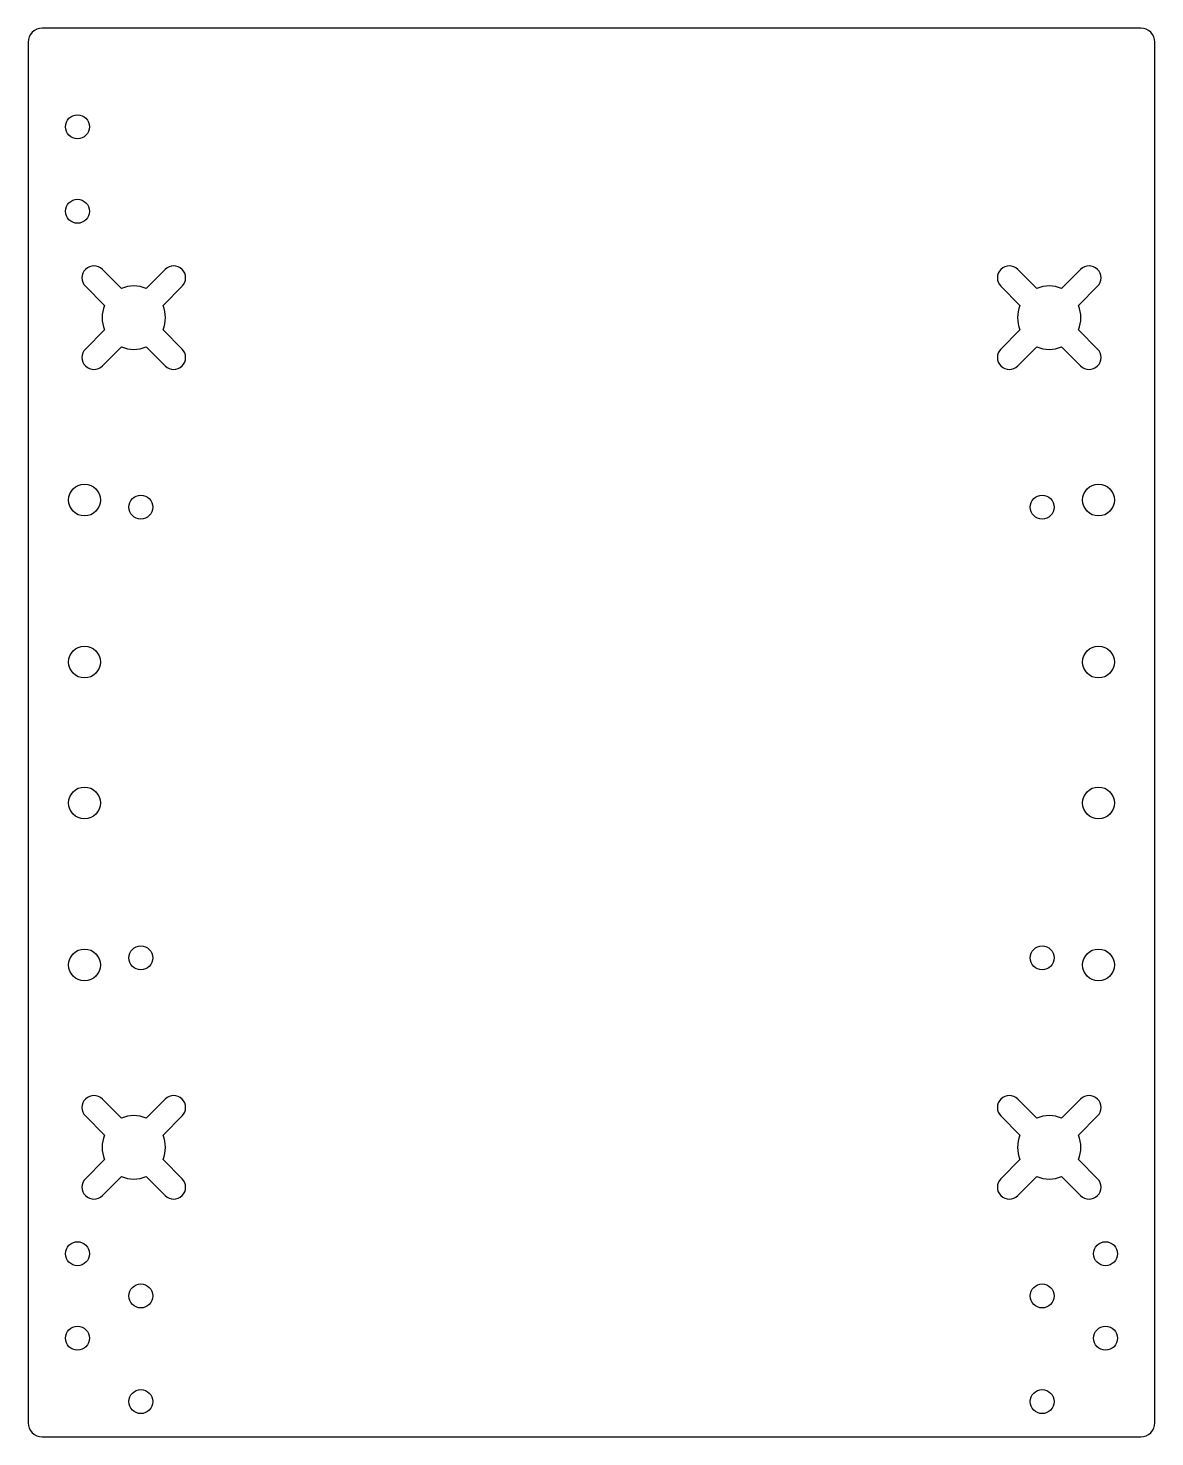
# Model space of a CAD drawing. Extents: x -130 to 30, y -132 to 68.
import ezdxf

# ---------------------------------------------------------------- set-up
doc = ezdxf.new("R2010")
doc.units = 0

msp = doc.modelspace()

# ---------------------------------------------------------------- linework, layer by layer
for p, q in [((28.5, 68.5), (-127.5, 68.5)), ((-129.5, 66.5), (-129.5, -129.5)), ((30.5, -129.5), (30.5, 66.5)), ((-116.2441, 31.5483), (-118.9548, 34.2589)), ((-112.7559, 31.5483), (-110.0452, 34.2589)), ((13.7559, 31.5483), (11.0452, 34.2589)), ((17.2441, 31.5483), (19.9548, 34.2589)), ((-118.6483, 29.1441), (-121.3589, 31.8548)), ((-110.3517, 29.1441), (-107.6411, 31.8548)), ((11.3517, 29.1441), (8.6411, 31.8548)), ((19.6483, 29.1441), (22.3589, 31.8548)), ((-118.6483, 25.6559), (-121.3589, 22.9452)), ((-110.3517, 25.6559), (-107.6411, 22.9452)), ((11.3517, 25.6559), (8.6411, 22.9452)), ((19.6483, 25.6559), (22.3589, 22.9452)), ((-116.2441, 23.2517), (-118.9548, 20.5411)), ((-112.7559, 23.2517), (-110.0452, 20.5411)), ((13.7559, 23.2517), (11.0452, 20.5411)), ((17.2441, 23.2517), (19.9548, 20.5411)), ((-116.2441, -86.2517), (-118.9548, -83.5411)), ((-112.7559, -86.2517), (-110.0452, -83.5411)), ((13.7559, -86.2517), (11.0452, -83.5411)), ((17.2441, -86.2517), (19.9548, -83.5411)), ((-118.6483, -88.6559), (-121.3589, -85.9452)), ((-110.3517, -88.6559), (-107.6411, -85.9452)), ((11.3517, -88.6559), (8.6411, -85.9452)), ((19.6483, -88.6559), (22.3589, -85.9452)), ((-118.6483, -92.1441), (-121.3589, -94.8548)), ((-110.3517, -92.1441), (-107.6411, -94.8548)), ((11.3517, -92.1441), (8.6411, -94.8548)), ((19.6483, -92.1441), (22.3589, -94.8548)), ((-116.2441, -94.5483), (-118.9548, -97.2589)), ((-112.7559, -94.5483), (-110.0452, -97.2589)), ((13.7559, -94.5483), (11.0452, -97.2589)), ((17.2441, -94.5483), (19.9548, -97.2589)), ((-127.5, -131.5), (28.5, -131.5))]:
    msp.add_line(p, q)
for centre, radius in [((-122.5, 54.5), 1.7), ((-122.5, 42.5), 1.7), ((-121.5, 1.5), 2.25), ((-113.5, 0.5), 1.7), ((14.5, 0.5), 1.7), ((22.5, 1.5), 2.25), ((-121.5, -21.5), 2.25), ((22.5, -21.5), 2.25), ((-121.5, -41.5), 2.25), ((22.5, -41.5), 2.25), ((-113.5, -63.5), 1.7), ((14.5, -63.5), 1.7), ((-121.5, -64.5), 2.25), ((22.5, -64.5), 2.25), ((-122.5, -105.5), 1.7), ((23.5, -105.5), 1.7), ((-113.5, -111.5), 1.7), ((14.5, -111.5), 1.7), ((-122.5, -117.5), 1.7), ((23.5, -117.5), 1.7), ((-113.5, -126.5), 1.7), ((14.5, -126.5), 1.7)]:
    msp.add_circle(centre, radius)
for centre, radius, start, end in [((-127.5, 66.5), 2, 90, 180), ((28.5, 66.5), 2, 0, 90), ((-120.1569, 33.0569), 1.7, 45, 225), ((-108.8431, 33.0569), 1.7, -45, 135), ((9.8431, 33.0569), 1.7, 45, 225), ((21.1569, 33.0569), 1.7, -45, 135), ((-114.5, 27.4), 4.5, 67.1961, 112.8039), ((15.5, 27.4), 4.5, 67.1961, 112.8039), ((-114.5, 27.4), 4.5, 157.1961, 202.8039), ((-114.5, 27.4), 4.5, 337.1961, 382.8039), ((15.5, 27.4), 4.5, 157.1961, 202.8039), ((15.5, 27.4), 4.5, 337.1961, 382.8039), ((-120.1569, 21.7431), 1.7, 135, 315), ((-114.5, 27.4), 4.5, 247.1961, 292.8039), ((-108.8431, 21.7431), 1.7, 225, 405), ((9.8431, 21.7431), 1.7, 135, 315), ((15.5, 27.4), 4.5, 247.1961, 292.8039), ((21.1569, 21.7431), 1.7, 225, 405), ((-120.1569, -84.7431), 1.7, 45, 225), ((-108.8431, -84.7431), 1.7, -45, 135), ((9.8431, -84.7431), 1.7, 45, 225), ((21.1569, -84.7431), 1.7, -45, 135), ((-114.5, -90.4), 4.5, 67.1961, 112.8039), ((15.5, -90.4), 4.5, 67.1961, 112.8039), ((-114.5, -90.4), 4.5, 157.1961, 202.8039), ((-114.5, -90.4), 4.5, 337.1961, 382.8039), ((15.5, -90.4), 4.5, 157.1961, 202.8039), ((15.5, -90.4), 4.5, 337.1961, 382.8039), ((-120.1569, -96.0569), 1.7, 135, 315), ((-114.5, -90.4), 4.5, 247.1961, 292.8039), ((-108.8431, -96.0569), 1.7, 225, 405), ((9.8431, -96.0569), 1.7, 135, 315), ((15.5, -90.4), 4.5, 247.1961, 292.8039), ((21.1569, -96.0569), 1.7, 225, 405), ((-127.5, -129.5), 2, 180, 270), ((28.5, -129.5), 2, 270, 360)]:
    msp.add_arc(centre, radius, start, end)

doc.saveas('drawing.dxf')
